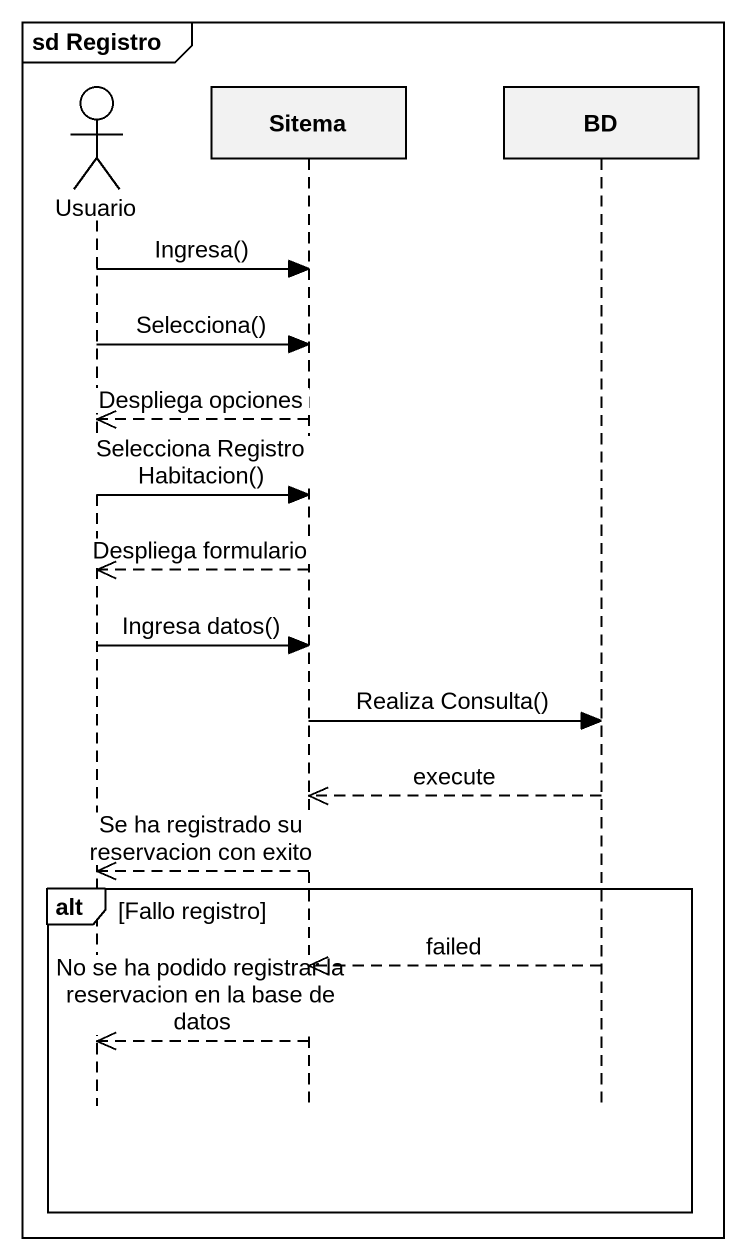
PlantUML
@startuml
mainframe sd Registro
hide footbox
actor Usuario
participant Sitema
participant BD

Usuario -> Sitema : Ingresa()
Usuario -> Sitema : Selecciona()
Sitema -->> Usuario : Despliega opciones
Usuario -> Sitema : Selecciona Registro Habitacion()
Sitema -->> Usuario : Despliega formulario
Usuario -> Sitema : Ingresa datos()
Sitema -> BD : Realiza Consulta()
BD -->> Sitema : execute
Sitema -->> Usuario : Se ha registrado su reservacion con exito
alt Fallo registro
  BD -->> Sitema : failed
  Sitema -->> Usuario : No se ha podido registrar la reservacion en la base de datos
end
@enduml
